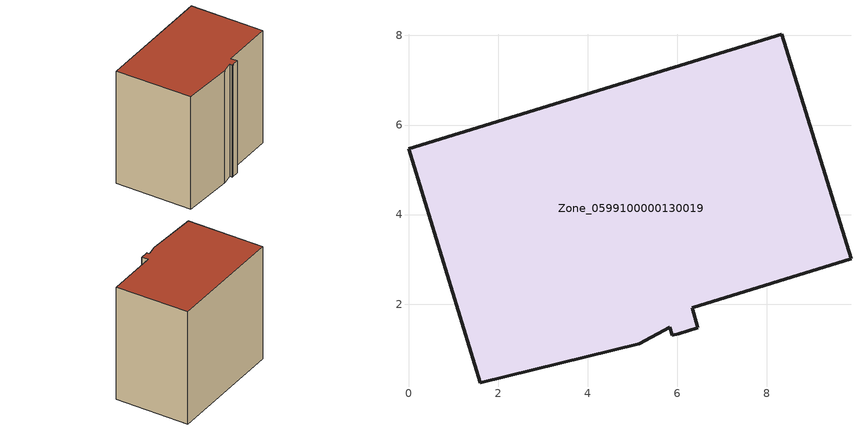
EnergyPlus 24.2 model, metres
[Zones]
Zone_0599100000130019
 floor ground (C_G): 5.84,1.48 5.16,1.12 1.6,0.24 0,5.47 8.34,8.03 9.88,3.01 6.33,1.92 6.46,1.47 6.03,1.34 5.89,1.3 z0
 wall outside (C_F): 8.34,8.03 0,5.47 1.6,0.24 5.16,1.12 5.84,1.48 5.89,1.3 6.03,1.34 6.46,1.47 6.33,1.92 9.88,3.01 8.34,8.03 z0:8.28
 roof outside (C_R): 5.89,1.3 6.03,1.34 6.46,1.47 6.33,1.92 9.88,3.01 8.34,8.03 0,5.47 1.6,0.24 5.16,1.12 5.84,1.48 z8.28
[BUILDING]
Pand.0599100000130019: North Axis=0; Terrain=City; Loads Convergence Tolerance Value=0.04; Temperature Convergence Tolerance Value=0.4; Solar Distribution=FullExterior; Maximum Number of Warmup Days=25; Minimum Number of Warmup Days=1
[Site:Location]
Rotterdam.The.Hague.AP_ZH_NLD Design_Conditions: Latitude=51.96; Longitude=4.45; Time Zone=1; Elevation=-4.5
[SITE:GROUNDTEMPERATURE:BUILDINGSURFACE]
18, 18, 18, 18, 18, 18, 18, 18, 18, 18, 18, 18
[MATERIAL] Thermal Absorptance=0.9; Solar Absorptance=0.7; Visible Absorptance=0.7
Name | Roughness | Thickness | Conductivity | Density | Specific Heat
G.TI.1975-1991 | MediumSmooth | 0.15 | 0.288461 | 540 | 1210
F.TI.1975-1991 | Rough | 0.3 | 0.230769 | 1920 | 840
R.TI.1975-1991 | MediumRough | 0.2 | 0.153846 | 1500 | 1000
[CONSTRUCTION]
C_G: G.TI.1975-1991
C_F: F.TI.1975-1991
C_R: R.TI.1975-1991
[ZONE]
Zone_0599100000130019: Type=1; Multiplier=1; Ceiling Height=Autocalculate; Volume=Autocalculate; Floor Area=autocalculate; Part of Total Floor Area=Yes
[ZONEINFILTRATION:DESIGNFLOWRATE]
Infil_Zone_0599100000130019: Zone or ZoneList or Space or SpaceList=Zone_0599100000130019; Schedule=AlwaysOn; Design Flow Rate Calculation Method=Flow/Area; Flow Rate per Floor Area=0.003; Constant Term Coefficient=1; Temperature Term Coefficient=0; Velocity Term Coefficient=0; Velocity Squared Term Coefficient=0
[HVACTEMPLATE:ZONE:IDEALLOADSAIRSYSTEM]
Zone_0599100000130019: Maximum Heating Supply Air Temperature=50; Minimum Cooling Supply Air Temperature=13; Maximum Heating Supply Air Humidity Ratio=0.0156; Minimum Cooling Supply Air Humidity Ratio=0.0077; Heating Limit=NoLimit; Cooling Limit=NoLimit; Dehumidification Control Type=ConstantSensibleHeatRatio; Cooling Sensible Heat Ratio=0.7; Dehumidification Setpoint=60; Humidification Control Type=None; Humidification Setpoint=30; Outdoor Air Method=None; Outdoor Air Flow Rate per Person=0.00944; Outdoor Air Flow Rate per Zone Floor Area=0; Outdoor Air Flow Rate per Zone=0; Demand Controlled Ventilation Type=None; Outdoor Air Economizer Type=NoEconomizer; Heat Recovery Type=None; Sensible Heat Recovery Effectiveness=0.7; Latent Heat Recovery Effectiveness=0.65
[ZONECONTROL:THERMOSTAT]
ThermostatControl_Zone_0599100000130019: Zone or ZoneList=Zone_0599100000130019; Control Type Schedule=DualSetpointControlType; Control 1=Thermostat_Zone_0599100000130019; Temperature Difference Between Cutout And Setpoint=0
[THERMOSTATSETPOINT:DUALSETPOINT]
Thermostat_Zone_0599100000130019: Heating Setpoint Temperature Schedule=HeatingSetpoint_Zone_0599100000130019; Cooling Setpoint Temperature Schedule=CoolingSetpoint_Zone_0599100000130019
[SCHEDULE:COMPACT]
HeatingSetpoint_Zone_0599100000130019: Through: 12/31, For: AllDays, Until: 24:00, 21
CoolingSetpoint_Zone_0599100000130019: Through: 12/31, For: AllDays, Until: 24:00, 24
DualSetpointControlType: Through: 12/31, For: AllDays, Until: 24:00, 4
AlwaysOn: Through: 12/31, For: AllDays, Until: 24:00, 1
